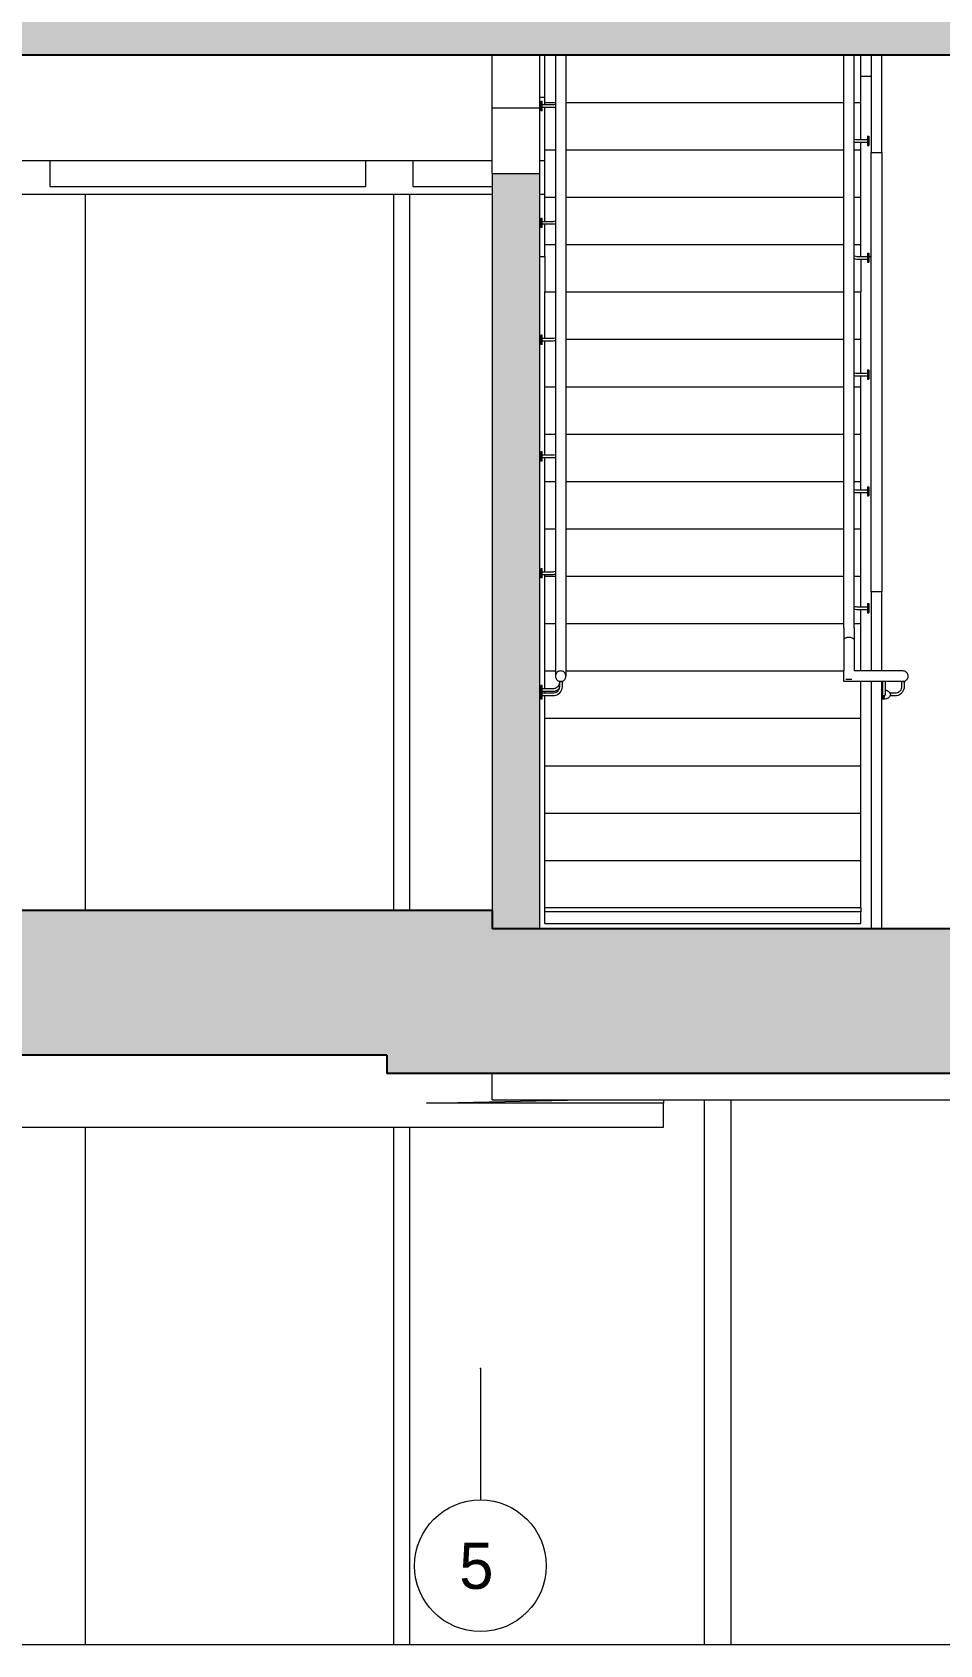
# Model space of a CAD drawing. Header units: metres. Extents: x -35.7 to 3.2, y -7 to 21.5.
# Drawn here: x -10.7 to -7.25, y -6.55 to -0.42 of the extents above; entities that cross this region are included whole.
import ezdxf

# ---------------------------------------------------------------- set-up
doc = ezdxf.new("R2010")
doc.units = ezdxf.units.M
doc.header["$MEASUREMENT"] = 0
doc.linetypes.add('Raster', pattern=[0.004, 0.002, -0.001, 0, -0.001])
for name, color, linetype in [('F_Schnitt F RB_1_000 Achsraster', 7, 'Continuous'), ('F_Schnitt F RB_1_110 Wand Aussen', 7, 'Continuous'), ('F_Schnitt F RB_1_111 Wand Aussen - Bohrpfahlwand 80', 7, 'Continuous'), ('F_Schnitt F RB_1_120 Wand Innen tragend', 7, 'Continuous'), ('F_Schnitt F RB_1_210 Decke', 7, 'Continuous'), ('F_Schnitt F RB_1_250 Träger Unterzug', 7, 'Continuous'), ('F_Schnitt F RB_1_260 Fundament', 7, 'Continuous'), ('F_Schnitt F RB_1_270 Deckendurchbruchsymbol', 7, 'Continuous'), ('F_Schnitt F RB_1_410 Treppe', 7, 'Continuous'), ('F_Schnitt F RB_1_450 Absturzsicherung', 7, 'Continuous')]:
    doc.layers.add(name, color=color, linetype=linetype)
doc.styles.add('ERSTELLTER_STIL_1', font='')
doc.styles.get('ERSTELLTER_STIL_1').set_extended_font_data('Eurostile')

msp = doc.modelspace()

# ---------------------------------------------------------------- hatches: boundary and pattern name
at = {"layer": 'F_Schnitt F RB_1_120 Wand Innen tragend', "linetype": 'Continuous', "lineweight": 0, "true_color": 0x000000}
msp.add_hatch(color=18, dxfattribs=at).paths.add_polyline_path([(-8.955, -3.83), (-8.775, -3.83), (-8.775, -0.96), (-8.955, -0.96)])
at = {"layer": 'F_Schnitt F RB_1_210 Decke', "linetype": 'Continuous', "lineweight": 0, "true_color": 0x000000}
msp.add_hatch(color=18, dxfattribs=at).paths.add_polyline_path([(-14.47, -0.51), (-6.225, -0.51), (-6.225, -0.31), (-14.47, -0.31)])
at = {"layer": 'F_Schnitt F RB_1_260 Fundament', "linetype": 'Continuous', "lineweight": 0, "true_color": 0x000000}
for points in [[(-8.955, -3.7598), (-14.05, -3.7598), (-14.05, -4.3099), (-9.355, -4.3099), (-9.355, -3.83), (-8.955, -3.83)], [(-9.355, -4.38), (-0.6, -4.38), (-0.6, -3.83), (-9.355, -3.83)]]:
    msp.add_hatch(color=18, dxfattribs=at).paths.add_polyline_path(points)

# ---------------------------------------------------------------- linework, layer by layer
at = {"layer": 'F_Schnitt F RB_1_000 Achsraster', "color": 5, "linetype": 'Raster', "lineweight": 0, "ltscale": 1000}
msp.add_line((-9, -5.5), (-9, -6), dxfattribs=at)
at = {"layer": 'F_Schnitt F RB_1_000 Achsraster', "color": 5, "linetype": 'Continuous', "lineweight": 0, "ltscale": 1000}
msp.add_circle((-9, -6.25), 0.25, dxfattribs=at)
at = {"layer": 'F_Schnitt F RB_1_000 Achsraster', "color": 5, "linetype": 'Raster', "lineweight": 0, "ltscale": 1000}
msp.add_point((-9, -5.5), dxfattribs=at)
msp.add_point((-9, -5.5), dxfattribs=at)
at = {"layer": 'F_Schnitt F RB_1_110 Wand Aussen', "color": 7, "linetype": 'Continuous', "lineweight": 18, "ltscale": 1000}
for p, q in [((-8.955, -1.04), (-12.655, -1.04)), ((-8.755, -1.04), (-8.775, -1.04))]:
    msp.add_line(p, q, dxfattribs=at)
at = {"layer": 'F_Schnitt F RB_1_111 Wand Aussen - Bohrpfahlwand 80', "color": 7, "linetype": 'Continuous', "lineweight": 18, "ltscale": 1000}
for p, q in [((-10.5001, -3.7598), (-10.5001, -1.04)), ((-9.3295, -3.7598), (-9.3295, -1.04)), ((-9.268, -3.7598), (-9.268, -1.04)), ((-8.1499, -4.48), (-8.1499, -6.55)), ((-8.0489, -4.48), (-8.0489, -6.55)), ((-10.5001, -6.55), (-10.5001, -4.5836)), ((-9.3295, -6.55), (-9.3295, -4.5837)), ((-9.268, -6.55), (-9.268, -4.5837)), ((-10.5001, -6.55), (-11.6401, -6.55)), ((-9.3295, -6.55), (-10.5001, -6.55)), ((-9.3001, -6.55), (-9.3295, -6.55)), ((-9.268, -6.55), (-9.3001, -6.55)), ((-8.1499, -6.55), (-9.268, -6.55)), ((-8.1452, -6.55), (-8.1499, -6.55)), ((-8.1001, -6.55), (-8.1452, -6.55)), ((-8.0549, -6.55), (-8.1001, -6.55)), ((-8.0489, -6.55), (-8.0549, -6.55)), ((-6.9036, -6.55), (-8.0489, -6.55))]:
    msp.add_line(p, q, dxfattribs=at)
at = {"layer": 'F_Schnitt F RB_1_120 Wand Innen tragend', "color": 16, "linetype": 'Continuous', "lineweight": 13, "ltscale": 1000, "true_color": 0x7e0000}
for p, q in [((-8.955, -0.71), (-8.955, -0.51)), ((-8.775, -0.51), (-8.775, -0.71)), ((-8.955, -0.71), (-8.775, -0.71)), ((-8.955, -0.96), (-8.955, -0.71)), ((-8.775, -0.71), (-8.775, -0.96))]:
    msp.add_line(p, q, dxfattribs=at)
at = {"layer": 'F_Schnitt F RB_1_120 Wand Innen tragend', "color": 7, "linetype": 'Continuous', "lineweight": 18, "ltscale": 1000}
for p, q in [((-7.555, -0.5898), (-7.515, -0.5898)), ((-8.955, -0.96), (-8.955, -3.7598)), ((-8.955, -0.96), (-8.775, -0.96)), ((-8.775, -0.96), (-8.775, -3.83)), ((-8.775, -1.275), (-8.755, -1.275)), ((-8.755, -1.275), (-8.755, -1.41)), ((-7.555, -1.285), (-7.555, -1.41)), ((-7.525, -1.275), (-7.515, -1.275))]:
    msp.add_line(p, q, dxfattribs=at)
at = {"layer": 'F_Schnitt F RB_1_210 Decke', "color": 7, "linetype": 'Continuous', "lineweight": 25, "ltscale": 1000}
msp.add_line((-6.225, -0.51), (-14.47, -0.51), dxfattribs=at)
at = {"layer": 'F_Schnitt F RB_1_250 Träger Unterzug', "color": 7, "linetype": 'Continuous', "lineweight": 13, "ltscale": 1000}
for p, q in [((-14.47, -0.91), (-8.955, -0.91)), ((-8.775, -0.91), (-8.755, -0.91))]:
    msp.add_line(p, q, dxfattribs=at)
at = {"layer": 'F_Schnitt F RB_1_260 Fundament', "color": 7, "linetype": 'Continuous', "lineweight": 25, "ltscale": 1000}
for p, q in [((-8.955, -3.7598), (-14.05, -3.7598)), ((-8.955, -3.7598), (-8.955, -3.83)), ((-8.775, -3.83), (-8.955, -3.83)), ((-6.225, -3.83), (-8.775, -3.83)), ((-9.355, -4.3099), (-14.05, -4.3099)), ((-9.355, -4.3099), (-9.355, -4.38)), ((-0.6, -4.38), (-9.355, -4.38))]:
    msp.add_line(p, q, dxfattribs=at)
at = {"layer": 'F_Schnitt F RB_1_260 Fundament', "color": 7, "linetype": 'Continuous', "lineweight": 13, "ltscale": 1000}
for q in [(-8.955, -4.38), (-6.225, -4.48)]:
    msp.add_line((-8.955, -4.48), q, dxfattribs=at)
at = {"layer": 'F_Schnitt F RB_1_260 Fundament', "color": 7, "linetype": 'Continuous', "lineweight": 18, "ltscale": 1000}
for p, q in [((-9.205, -4.4919), (-8.61, -4.48)), ((-8.305, -4.4919), (-9.205, -4.4919)), ((-8.305, -4.48), (-8.305, -4.4919)), ((-8.305, -4.5838), (-8.305, -4.4919)), ((-11.6401, -4.5835), (-9.3295, -4.5837)), ((-9.3295, -4.5837), (-9.268, -4.5837)), ((-9.268, -4.5837), (-8.305, -4.5838))]:
    msp.add_line(p, q, dxfattribs=at)
at = {"layer": 'F_Schnitt F RB_1_270 Deckendurchbruchsymbol', "color": 7, "linetype": 'Continuous', "lineweight": 13, "ltscale": 1000}
for p, q in [((-8.775, -0.51), (-7.515, -0.51)), ((-8.775, -0.67), (-8.755, -0.67)), ((-10.635, -1.01), (-10.635, -0.91)), ((-9.435, -1.01), (-9.435, -0.91)), ((-9.255, -1.01), (-9.255, -0.91)), ((-10.635, -1.01), (-9.435, -1.01)), ((-9.255, -1.01), (-8.955, -1.01))]:
    msp.add_line(p, q, dxfattribs=at)
at = {"layer": 'F_Schnitt F RB_1_410 Treppe', "color": 7, "linetype": 'Continuous', "lineweight": 18, "ltscale": 1000}
for p, q in [((-8.755, -0.52), (-8.755, -0.51)), ((-8.755, -0.69), (-8.755, -0.52)), ((-7.555, -0.52), (-7.555, -0.51)), ((-7.555, -0.69), (-7.555, -0.52)), ((-8.755, -0.69), (-8.715, -0.69)), ((-8.755, -0.6993), (-8.755, -0.69)), ((-8.755, -0.87), (-8.755, -0.7093)), ((-8.675, -0.69), (-7.62, -0.69)), ((-7.58, -0.69), (-7.555, -0.69)), ((-7.555, -0.7), (-7.555, -0.69)), ((-7.555, -0.8312), (-7.555, -0.7)), ((-7.555, -0.87), (-7.555, -0.8412)), ((-8.755, -0.87), (-8.715, -0.87)), ((-8.755, -0.88), (-8.755, -0.87)), ((-8.755, -1.05), (-8.755, -0.88)), ((-8.675, -0.87), (-7.62, -0.87)), ((-7.58, -0.87), (-7.555, -0.87)), ((-7.555, -0.88), (-7.555, -0.87)), ((-7.555, -1.05), (-7.555, -0.88)), ((-8.755, -1.05), (-8.715, -1.05)), ((-8.755, -1.06), (-8.755, -1.05)), ((-8.755, -1.1431), (-8.755, -1.06)), ((-8.675, -1.05), (-7.62, -1.05)), ((-7.58, -1.05), (-7.555, -1.05)), ((-7.555, -1.06), (-7.555, -1.05)), ((-7.555, -1.23), (-7.555, -1.06)), ((-8.755, -1.23), (-8.755, -1.1531)), ((-8.755, -1.23), (-8.715, -1.23)), ((-8.755, -1.24), (-8.755, -1.23)), ((-8.755, -1.275), (-8.755, -1.24)), ((-8.675, -1.23), (-7.62, -1.23)), ((-7.58, -1.23), (-7.555, -1.23)), ((-7.555, -1.24), (-7.555, -1.23)), ((-7.555, -1.275), (-7.555, -1.24)), ((-8.755, -1.41), (-8.715, -1.41)), ((-8.755, -1.42), (-8.755, -1.41)), ((-8.755, -1.5868), (-8.755, -1.42)), ((-8.675, -1.41), (-7.62, -1.41)), ((-7.58, -1.41), (-7.555, -1.41)), ((-7.555, -1.42), (-7.555, -1.41)), ((-7.555, -1.59), (-7.555, -1.42)), ((-8.675, -1.59), (-7.62, -1.59)), ((-7.58, -1.59), (-7.555, -1.59)), ((-7.555, -1.6), (-7.555, -1.59)), ((-8.755, -1.6), (-8.755, -1.5968)), ((-8.755, -1.77), (-8.755, -1.6)), ((-7.555, -1.7187), (-7.555, -1.6)), ((-8.755, -1.77), (-8.715, -1.77)), ((-8.755, -1.78), (-8.755, -1.77)), ((-8.675, -1.77), (-7.62, -1.77)), ((-7.58, -1.77), (-7.555, -1.77)), ((-7.555, -1.77), (-7.555, -1.7287)), ((-7.555, -1.78), (-7.555, -1.77)), ((-8.755, -1.95), (-8.755, -1.78)), ((-7.555, -1.95), (-7.555, -1.78)), ((-8.755, -1.95), (-8.715, -1.95)), ((-8.755, -1.96), (-8.755, -1.95)), ((-8.755, -2.0306), (-8.755, -1.96)), ((-8.675, -1.95), (-7.62, -1.95)), ((-7.58, -1.95), (-7.555, -1.95)), ((-7.555, -1.96), (-7.555, -1.95)), ((-7.555, -2.13), (-7.555, -1.96)), ((-8.755, -2.13), (-8.755, -2.0406)), ((-8.755, -2.13), (-8.715, -2.13)), ((-8.755, -2.14), (-8.755, -2.13)), ((-8.755, -2.31), (-8.755, -2.14)), ((-8.675, -2.13), (-7.62, -2.13)), ((-7.58, -2.13), (-7.555, -2.13)), ((-7.555, -2.14), (-7.555, -2.13)), ((-7.555, -2.1625), (-7.555, -2.14)), ((-7.555, -2.31), (-7.555, -2.1725)), ((-8.755, -2.31), (-8.715, -2.31)), ((-8.755, -2.32), (-8.755, -2.31)), ((-8.755, -2.4744), (-8.755, -2.32)), ((-8.675, -2.31), (-7.62, -2.31)), ((-7.58, -2.31), (-7.555, -2.31)), ((-7.555, -2.32), (-7.555, -2.31)), ((-7.555, -2.49), (-7.555, -2.32)), ((-8.755, -2.49), (-8.755, -2.4844)), ((-8.755, -2.49), (-8.715, -2.49)), ((-8.755, -2.5), (-8.755, -2.49)), ((-8.755, -2.67), (-8.755, -2.5)), ((-8.675, -2.49), (-7.62, -2.49)), ((-7.58, -2.49), (-7.555, -2.49)), ((-7.555, -2.5), (-7.555, -2.49)), ((-7.555, -2.6062), (-7.555, -2.5)), ((-7.555, -2.67), (-7.555, -2.6162)), ((-8.755, -2.67), (-8.715, -2.67)), ((-8.755, -2.68), (-8.755, -2.67)), ((-8.755, -2.85), (-8.755, -2.68)), ((-8.675, -2.67), (-7.62, -2.67)), ((-7.58, -2.67), (-7.555, -2.67)), ((-7.555, -2.68), (-7.555, -2.67)), ((-7.555, -2.85), (-7.555, -2.68)), ((-8.755, -2.85), (-8.715, -2.85)), ((-8.755, -2.86), (-8.755, -2.85)), ((-8.755, -2.9181), (-8.755, -2.86)), ((-8.675, -2.85), (-7.62, -2.85)), ((-8.755, -2.935), (-8.755, -2.9281)), ((-7.555, -3.03), (-7.555, -2.89)), ((-8.755, -3.03), (-8.755, -2.945)), ((-8.755, -3.03), (-7.555, -3.03)), ((-8.755, -3.04), (-8.755, -3.03)), ((-8.755, -3.21), (-8.755, -3.04)), ((-7.555, -3.04), (-7.555, -3.03)), ((-7.555, -3.21), (-7.555, -3.04)), ((-8.755, -3.21), (-7.555, -3.21)), ((-8.755, -3.22), (-8.755, -3.21)), ((-8.755, -3.39), (-8.755, -3.22)), ((-7.555, -3.22), (-7.555, -3.21)), ((-7.555, -3.39), (-7.555, -3.22)), ((-8.755, -3.39), (-7.555, -3.39)), ((-8.755, -3.4), (-8.755, -3.39)), ((-8.755, -3.57), (-8.755, -3.4)), ((-7.555, -3.4), (-7.555, -3.39)), ((-7.555, -3.57), (-7.555, -3.4)), ((-8.755, -3.57), (-7.555, -3.57)), ((-8.755, -3.58), (-8.755, -3.57)), ((-8.755, -3.75), (-8.755, -3.58)), ((-7.555, -3.58), (-7.555, -3.57)), ((-7.555, -3.75), (-7.555, -3.58)), ((-7.555, -3.75), (-8.755, -3.75)), ((-8.755, -3.765), (-8.755, -3.75)), ((-7.555, -3.765), (-8.755, -3.765)), ((-8.755, -3.81), (-8.755, -3.765)), ((-7.555, -3.75), (-7.555, -3.765)), ((-7.555, -3.81), (-7.555, -3.765)), ((-8.755, -3.81), (-7.555, -3.81))]:
    msp.add_line(p, q, dxfattribs=at)
at = {"layer": 'F_Schnitt F RB_1_410 Treppe', "color": 7, "linetype": 'Continuous', "lineweight": 13, "ltscale": 1000}
for p, q in [((-8.715, -0.51), (-8.715, -2.87)), ((-8.675, -0.51), (-8.675, -2.87)), ((-7.62, -2.6866), (-7.62, -0.51)), ((-7.58, -2.6866), (-7.58, -0.51)), ((-8.77, -0.6871), (-8.77, -0.6868)), ((-8.765, -0.6868), (-8.77, -0.6868)), ((-8.77, -0.6879), (-8.77, -0.6871)), ((-8.77, -0.6892), (-8.77, -0.6879)), ((-8.77, -0.6909), (-8.77, -0.6892)), ((-8.77, -0.6931), (-8.77, -0.6909)), ((-8.77, -0.6956), (-8.77, -0.6931)), ((-8.77, -0.6983), (-8.77, -0.6956)), ((-8.77, -0.7013), (-8.77, -0.6983)), ((-8.77, -0.7043), (-8.77, -0.7013)), ((-8.77, -0.7074), (-8.77, -0.7043)), ((-8.77, -0.7103), (-8.77, -0.7074)), ((-8.77, -0.7131), (-8.77, -0.7103)), ((-8.77, -0.7156), (-8.77, -0.7131)), ((-8.77, -0.7177), (-8.77, -0.7156)), ((-8.77, -0.7195), (-8.77, -0.7177)), ((-8.77, -0.7208), (-8.77, -0.7195)), ((-8.77, -0.7215), (-8.77, -0.7208)), ((-8.77, -0.7218), (-8.77, -0.7215)), ((-8.765, -0.7218), (-8.77, -0.7218)), ((-8.765, -0.6871), (-8.765, -0.6868)), ((-8.765, -0.6879), (-8.765, -0.6871)), ((-8.765, -0.6892), (-8.765, -0.6879)), ((-8.765, -0.6909), (-8.765, -0.6892)), ((-8.765, -0.6931), (-8.765, -0.6909)), ((-8.765, -0.6956), (-8.765, -0.6931)), ((-8.765, -0.6983), (-8.765, -0.6956)), ((-8.765, -0.7013), (-8.765, -0.6983)), ((-8.7252, -0.6993), (-8.765, -0.6993)), ((-8.765, -0.7043), (-8.765, -0.7013)), ((-8.765, -0.7074), (-8.765, -0.7043)), ((-8.765, -0.7103), (-8.765, -0.7074)), ((-8.7248, -0.7093), (-8.765, -0.7093)), ((-8.765, -0.7131), (-8.765, -0.7103)), ((-8.765, -0.7156), (-8.765, -0.7131)), ((-8.765, -0.7177), (-8.765, -0.7156)), ((-8.765, -0.7195), (-8.765, -0.7177)), ((-8.765, -0.7208), (-8.765, -0.7195)), ((-8.765, -0.7215), (-8.765, -0.7208)), ((-8.765, -0.7218), (-8.765, -0.7215)), ((-8.7207, -0.6989), (-8.7252, -0.6993)), ((-8.7189, -0.7088), (-8.7248, -0.7093)), ((-8.7165, -0.6978), (-8.7207, -0.6989)), ((-8.715, -0.7078), (-8.7189, -0.7088)), ((-8.715, -0.6971), (-8.7165, -0.6978)), ((-7.58, -0.829), (-7.5785, -0.8297)), ((-7.58, -0.8396), (-7.5761, -0.8407)), ((-7.5785, -0.8297), (-7.5743, -0.8308)), ((-7.5761, -0.8407), (-7.5702, -0.8412)), ((-7.5743, -0.8308), (-7.5698, -0.8312)), ((-7.5702, -0.8412), (-7.53, -0.8412)), ((-7.5698, -0.8312), (-7.53, -0.8312)), ((-7.53, -0.8187), (-7.53, -0.819)), ((-7.53, -0.8187), (-7.525, -0.8187)), ((-7.53, -0.819), (-7.53, -0.8197)), ((-7.53, -0.8197), (-7.53, -0.821)), ((-7.53, -0.821), (-7.53, -0.8228)), ((-7.53, -0.8228), (-7.53, -0.8249)), ((-7.53, -0.8249), (-7.53, -0.8274)), ((-7.53, -0.8274), (-7.53, -0.8302)), ((-7.53, -0.8302), (-7.53, -0.8332)), ((-7.53, -0.8332), (-7.53, -0.8362)), ((-7.53, -0.8362), (-7.53, -0.8392)), ((-7.53, -0.8392), (-7.53, -0.8422)), ((-7.53, -0.8422), (-7.53, -0.8449)), ((-7.53, -0.8449), (-7.53, -0.8474)), ((-7.53, -0.8474), (-7.53, -0.8496)), ((-7.53, -0.8496), (-7.53, -0.8513)), ((-7.53, -0.8513), (-7.53, -0.8526)), ((-7.53, -0.8526), (-7.53, -0.8534)), ((-7.53, -0.8534), (-7.53, -0.8537)), ((-7.53, -0.8537), (-7.525, -0.8537)), ((-7.525, -0.8187), (-7.525, -0.819)), ((-7.525, -0.819), (-7.525, -0.8197)), ((-7.525, -0.8197), (-7.525, -0.821)), ((-7.525, -0.821), (-7.525, -0.8228)), ((-7.525, -0.8228), (-7.525, -0.8249)), ((-7.525, -0.8249), (-7.525, -0.8274)), ((-7.525, -0.8274), (-7.525, -0.8302)), ((-7.525, -0.8302), (-7.525, -0.8332)), ((-7.525, -0.8332), (-7.525, -0.8362)), ((-7.525, -0.8362), (-7.525, -0.8392)), ((-7.525, -0.8392), (-7.525, -0.8422)), ((-7.525, -0.8422), (-7.525, -0.8449)), ((-7.525, -0.8449), (-7.525, -0.8474)), ((-7.525, -0.8474), (-7.525, -0.8496)), ((-7.525, -0.8496), (-7.525, -0.8513)), ((-7.525, -0.8513), (-7.525, -0.8526)), ((-7.525, -0.8526), (-7.525, -0.8534)), ((-7.525, -0.8534), (-7.525, -0.8537)), ((-8.77, -1.1308), (-8.77, -1.1306)), ((-8.765, -1.1306), (-8.77, -1.1306)), ((-8.77, -1.1316), (-8.77, -1.1308)), ((-8.77, -1.1329), (-8.77, -1.1316)), ((-8.77, -1.1347), (-8.77, -1.1329)), ((-8.77, -1.1368), (-8.77, -1.1347)), ((-8.77, -1.1393), (-8.77, -1.1368)), ((-8.77, -1.1421), (-8.77, -1.1393)), ((-8.77, -1.145), (-8.77, -1.1421)), ((-8.77, -1.1481), (-8.77, -1.145)), ((-8.77, -1.1511), (-8.77, -1.1481)), ((-8.77, -1.1541), (-8.77, -1.1511)), ((-8.77, -1.1568), (-8.77, -1.1541)), ((-8.77, -1.1593), (-8.77, -1.1568)), ((-8.77, -1.1615), (-8.77, -1.1593)), ((-8.77, -1.1632), (-8.77, -1.1615)), ((-8.77, -1.1645), (-8.77, -1.1632)), ((-8.765, -1.1308), (-8.765, -1.1306)), ((-8.765, -1.1316), (-8.765, -1.1308)), ((-8.765, -1.1329), (-8.765, -1.1316)), ((-8.765, -1.1347), (-8.765, -1.1329)), ((-8.765, -1.1368), (-8.765, -1.1347)), ((-8.765, -1.1393), (-8.765, -1.1368)), ((-8.765, -1.1421), (-8.765, -1.1393)), ((-8.765, -1.145), (-8.765, -1.1421)), ((-8.7252, -1.1431), (-8.765, -1.1431)), ((-8.765, -1.1481), (-8.765, -1.145)), ((-8.765, -1.1511), (-8.765, -1.1481)), ((-8.765, -1.1541), (-8.765, -1.1511)), ((-8.7248, -1.1531), (-8.765, -1.1531)), ((-8.765, -1.1568), (-8.765, -1.1541)), ((-8.765, -1.1593), (-8.765, -1.1568)), ((-8.765, -1.1615), (-8.765, -1.1593)), ((-8.765, -1.1632), (-8.765, -1.1615)), ((-8.765, -1.1645), (-8.765, -1.1632)), ((-8.7207, -1.1427), (-8.7252, -1.1431)), ((-8.7189, -1.1526), (-8.7248, -1.1531)), ((-8.7165, -1.1415), (-8.7207, -1.1427)), ((-8.715, -1.1515), (-8.7189, -1.1526)), ((-8.715, -1.1409), (-8.7165, -1.1415)), ((-8.77, -1.1653), (-8.77, -1.1645)), ((-8.77, -1.1656), (-8.77, -1.1653)), ((-8.765, -1.1656), (-8.77, -1.1656)), ((-8.765, -1.1653), (-8.765, -1.1645)), ((-8.765, -1.1656), (-8.765, -1.1653)), ((-7.58, -1.2727), (-7.5785, -1.2734)), ((-7.58, -1.2834), (-7.5761, -1.2844)), ((-7.5785, -1.2734), (-7.5743, -1.2746)), ((-7.5761, -1.2844), (-7.5702, -1.285)), ((-7.5743, -1.2746), (-7.5698, -1.275)), ((-7.5702, -1.285), (-7.53, -1.285)), ((-7.5698, -1.275), (-7.53, -1.275)), ((-7.53, -1.2625), (-7.53, -1.2627)), ((-7.53, -1.2625), (-7.525, -1.2625)), ((-7.53, -1.2627), (-7.53, -1.2635)), ((-7.53, -1.2635), (-7.53, -1.2648)), ((-7.53, -1.2648), (-7.53, -1.2665)), ((-7.53, -1.2665), (-7.53, -1.2687)), ((-7.53, -1.2687), (-7.53, -1.2712)), ((-7.53, -1.2712), (-7.53, -1.274)), ((-7.53, -1.274), (-7.53, -1.2769)), ((-7.53, -1.2769), (-7.53, -1.28)), ((-7.53, -1.28), (-7.53, -1.283)), ((-7.53, -1.283), (-7.53, -1.2859)), ((-7.53, -1.2859), (-7.53, -1.2887)), ((-7.525, -1.2625), (-7.525, -1.2627)), ((-7.525, -1.2627), (-7.525, -1.2635)), ((-7.525, -1.2635), (-7.525, -1.2648)), ((-7.525, -1.2648), (-7.525, -1.2665)), ((-7.525, -1.2665), (-7.525, -1.2687)), ((-7.525, -1.2687), (-7.525, -1.2712)), ((-7.525, -1.2712), (-7.525, -1.274)), ((-7.525, -1.274), (-7.525, -1.2769)), ((-7.525, -1.2769), (-7.525, -1.28)), ((-7.525, -1.28), (-7.525, -1.283)), ((-7.525, -1.283), (-7.525, -1.2859)), ((-7.525, -1.2859), (-7.525, -1.2887)), ((-7.53, -1.2887), (-7.53, -1.2912)), ((-7.53, -1.2912), (-7.53, -1.2934)), ((-7.53, -1.2934), (-7.53, -1.2951)), ((-7.53, -1.2951), (-7.53, -1.2964)), ((-7.53, -1.2964), (-7.53, -1.2972)), ((-7.53, -1.2972), (-7.53, -1.2975)), ((-7.53, -1.2975), (-7.525, -1.2975)), ((-7.525, -1.2887), (-7.525, -1.2912)), ((-7.525, -1.2912), (-7.525, -1.2934)), ((-7.525, -1.2934), (-7.525, -1.2951)), ((-7.525, -1.2951), (-7.525, -1.2964)), ((-7.525, -1.2964), (-7.525, -1.2972)), ((-7.525, -1.2972), (-7.525, -1.2975)), ((-8.77, -1.5746), (-8.77, -1.5743)), ((-8.765, -1.5743), (-8.77, -1.5743)), ((-8.77, -1.5754), (-8.77, -1.5746)), ((-8.77, -1.5767), (-8.77, -1.5754)), ((-8.77, -1.5784), (-8.77, -1.5767)), ((-8.77, -1.5806), (-8.77, -1.5784)), ((-8.77, -1.5831), (-8.77, -1.5806)), ((-8.77, -1.5858), (-8.77, -1.5831)), ((-8.77, -1.5888), (-8.77, -1.5858)), ((-8.77, -1.5918), (-8.77, -1.5888)), ((-8.77, -1.5949), (-8.77, -1.5918)), ((-8.765, -1.5746), (-8.765, -1.5743)), ((-8.765, -1.5754), (-8.765, -1.5746)), ((-8.765, -1.5767), (-8.765, -1.5754)), ((-8.765, -1.5784), (-8.765, -1.5767)), ((-8.765, -1.5806), (-8.765, -1.5784)), ((-8.765, -1.5831), (-8.765, -1.5806)), ((-8.765, -1.5858), (-8.765, -1.5831)), ((-8.765, -1.5888), (-8.765, -1.5858)), ((-8.7252, -1.5868), (-8.765, -1.5868)), ((-8.765, -1.5918), (-8.765, -1.5888)), ((-8.765, -1.5949), (-8.765, -1.5918)), ((-8.7207, -1.5864), (-8.7252, -1.5868)), ((-8.7165, -1.5853), (-8.7207, -1.5864)), ((-8.715, -1.5846), (-8.7165, -1.5853)), ((-8.77, -1.5978), (-8.77, -1.5949)), ((-8.77, -1.6006), (-8.77, -1.5978)), ((-8.77, -1.6031), (-8.77, -1.6006)), ((-8.77, -1.6052), (-8.77, -1.6031)), ((-8.77, -1.607), (-8.77, -1.6052)), ((-8.77, -1.6083), (-8.77, -1.607)), ((-8.77, -1.6091), (-8.77, -1.6083)), ((-8.77, -1.6093), (-8.77, -1.6091)), ((-8.765, -1.6093), (-8.77, -1.6093)), ((-8.765, -1.5978), (-8.765, -1.5949)), ((-8.7248, -1.5968), (-8.765, -1.5968)), ((-8.765, -1.6006), (-8.765, -1.5978)), ((-8.765, -1.6031), (-8.765, -1.6006)), ((-8.765, -1.6052), (-8.765, -1.6031)), ((-8.765, -1.607), (-8.765, -1.6052)), ((-8.765, -1.6083), (-8.765, -1.607)), ((-8.765, -1.6091), (-8.765, -1.6083)), ((-8.765, -1.6093), (-8.765, -1.6091)), ((-8.7189, -1.5963), (-8.7248, -1.5968)), ((-8.715, -1.5953), (-8.7189, -1.5963)), ((-7.53, -1.7062), (-7.53, -1.7065)), ((-7.53, -1.7062), (-7.525, -1.7062)), ((-7.53, -1.7065), (-7.53, -1.7073)), ((-7.53, -1.7073), (-7.53, -1.7086)), ((-7.53, -1.7086), (-7.53, -1.7103)), ((-7.53, -1.7103), (-7.53, -1.7125)), ((-7.53, -1.7125), (-7.53, -1.715)), ((-7.53, -1.715), (-7.53, -1.7177)), ((-7.525, -1.7062), (-7.525, -1.7065)), ((-7.525, -1.7065), (-7.525, -1.7073)), ((-7.525, -1.7073), (-7.525, -1.7086)), ((-7.525, -1.7086), (-7.525, -1.7103)), ((-7.525, -1.7103), (-7.525, -1.7125)), ((-7.525, -1.7125), (-7.525, -1.715)), ((-7.525, -1.715), (-7.525, -1.7177)), ((-7.58, -1.7165), (-7.5785, -1.7172)), ((-7.58, -1.7272), (-7.5761, -1.7282)), ((-7.5785, -1.7172), (-7.5743, -1.7183)), ((-7.5761, -1.7282), (-7.5702, -1.7287)), ((-7.5743, -1.7183), (-7.5698, -1.7187)), ((-7.5702, -1.7287), (-7.53, -1.7287)), ((-7.5698, -1.7187), (-7.53, -1.7187)), ((-7.53, -1.7177), (-7.53, -1.7207)), ((-7.53, -1.7207), (-7.53, -1.7237)), ((-7.53, -1.7237), (-7.53, -1.7268)), ((-7.53, -1.7268), (-7.53, -1.7297)), ((-7.53, -1.7297), (-7.53, -1.7325)), ((-7.53, -1.7325), (-7.53, -1.735)), ((-7.53, -1.735), (-7.53, -1.7371)), ((-7.53, -1.7371), (-7.53, -1.7389)), ((-7.53, -1.7389), (-7.53, -1.7402)), ((-7.53, -1.7402), (-7.53, -1.7409)), ((-7.53, -1.7409), (-7.53, -1.7412)), ((-7.53, -1.7412), (-7.525, -1.7412)), ((-7.525, -1.7177), (-7.525, -1.7207)), ((-7.525, -1.7207), (-7.525, -1.7237)), ((-7.525, -1.7237), (-7.525, -1.7268)), ((-7.525, -1.7268), (-7.525, -1.7297)), ((-7.525, -1.7297), (-7.525, -1.7325)), ((-7.525, -1.7325), (-7.525, -1.735)), ((-7.525, -1.735), (-7.525, -1.7371)), ((-7.525, -1.7371), (-7.525, -1.7389)), ((-7.525, -1.7389), (-7.525, -1.7402)), ((-7.525, -1.7402), (-7.525, -1.7409)), ((-7.525, -1.7409), (-7.525, -1.7412)), ((-8.77, -2.0184), (-8.77, -2.0181)), ((-8.765, -2.0181), (-8.77, -2.0181)), ((-8.77, -2.0191), (-8.77, -2.0184)), ((-8.77, -2.0204), (-8.77, -2.0191)), ((-8.77, -2.0222), (-8.77, -2.0204)), ((-8.765, -2.0184), (-8.765, -2.0181)), ((-8.765, -2.0191), (-8.765, -2.0184)), ((-8.765, -2.0204), (-8.765, -2.0191)), ((-8.765, -2.0222), (-8.765, -2.0204)), ((-8.77, -2.0243), (-8.77, -2.0222)), ((-8.77, -2.0268), (-8.77, -2.0243)), ((-8.77, -2.0296), (-8.77, -2.0268)), ((-8.77, -2.0326), (-8.77, -2.0296)), ((-8.77, -2.0356), (-8.77, -2.0326)), ((-8.77, -2.0386), (-8.77, -2.0356)), ((-8.77, -2.0416), (-8.77, -2.0386)), ((-8.77, -2.0443), (-8.77, -2.0416)), ((-8.77, -2.0468), (-8.77, -2.0443)), ((-8.77, -2.049), (-8.77, -2.0468)), ((-8.77, -2.0507), (-8.77, -2.049)), ((-8.77, -2.052), (-8.77, -2.0507)), ((-8.77, -2.0528), (-8.77, -2.052)), ((-8.77, -2.0531), (-8.77, -2.0528)), ((-8.765, -2.0531), (-8.77, -2.0531)), ((-8.765, -2.0243), (-8.765, -2.0222)), ((-8.765, -2.0268), (-8.765, -2.0243)), ((-8.765, -2.0296), (-8.765, -2.0268)), ((-8.765, -2.0326), (-8.765, -2.0296)), ((-8.7252, -2.0306), (-8.765, -2.0306)), ((-8.765, -2.0356), (-8.765, -2.0326)), ((-8.765, -2.0386), (-8.765, -2.0356)), ((-8.765, -2.0416), (-8.765, -2.0386)), ((-8.7248, -2.0406), (-8.765, -2.0406)), ((-8.765, -2.0443), (-8.765, -2.0416)), ((-8.765, -2.0468), (-8.765, -2.0443)), ((-8.765, -2.049), (-8.765, -2.0468)), ((-8.765, -2.0507), (-8.765, -2.049)), ((-8.765, -2.052), (-8.765, -2.0507)), ((-8.765, -2.0528), (-8.765, -2.052)), ((-8.765, -2.0531), (-8.765, -2.0528)), ((-8.7207, -2.0302), (-8.7252, -2.0306)), ((-8.7189, -2.0401), (-8.7248, -2.0406)), ((-8.7165, -2.0291), (-8.7207, -2.0302)), ((-8.715, -2.039), (-8.7189, -2.0401)), ((-8.715, -2.0284), (-8.7165, -2.0291)), ((-7.58, -2.1603), (-7.5785, -2.1609)), ((-7.58, -2.1709), (-7.5761, -2.172)), ((-7.5785, -2.1609), (-7.5743, -2.1621)), ((-7.5761, -2.172), (-7.5702, -2.1725)), ((-7.5743, -2.1621), (-7.5698, -2.1625)), ((-7.5702, -2.1725), (-7.53, -2.1725)), ((-7.5698, -2.1625), (-7.53, -2.1625)), ((-7.53, -2.15), (-7.53, -2.1502)), ((-7.53, -2.15), (-7.525, -2.15)), ((-7.53, -2.1502), (-7.53, -2.151)), ((-7.53, -2.151), (-7.53, -2.1523)), ((-7.53, -2.1523), (-7.53, -2.1541)), ((-7.53, -2.1541), (-7.53, -2.1562)), ((-7.53, -2.1562), (-7.53, -2.1587)), ((-7.53, -2.1587), (-7.53, -2.1615)), ((-7.53, -2.1615), (-7.53, -2.1644)), ((-7.53, -2.1644), (-7.53, -2.1675)), ((-7.53, -2.1675), (-7.53, -2.1705)), ((-7.53, -2.1705), (-7.53, -2.1735)), ((-7.53, -2.1735), (-7.53, -2.1762)), ((-7.53, -2.1762), (-7.53, -2.1787)), ((-7.53, -2.1787), (-7.53, -2.1809)), ((-7.53, -2.1809), (-7.53, -2.1826)), ((-7.53, -2.1826), (-7.53, -2.1839)), ((-7.53, -2.1839), (-7.53, -2.1847)), ((-7.53, -2.1847), (-7.53, -2.185)), ((-7.53, -2.185), (-7.525, -2.185)), ((-7.525, -2.15), (-7.525, -2.1502)), ((-7.525, -2.1502), (-7.525, -2.151)), ((-7.525, -2.151), (-7.525, -2.1523)), ((-7.525, -2.1523), (-7.525, -2.1541)), ((-7.525, -2.1541), (-7.525, -2.1562)), ((-7.525, -2.1562), (-7.525, -2.1587)), ((-7.525, -2.1587), (-7.525, -2.1615)), ((-7.525, -2.1615), (-7.525, -2.1644)), ((-7.525, -2.1644), (-7.525, -2.1675)), ((-7.525, -2.1675), (-7.525, -2.1705)), ((-7.525, -2.1705), (-7.525, -2.1735)), ((-7.525, -2.1735), (-7.525, -2.1762)), ((-7.525, -2.1762), (-7.525, -2.1787)), ((-7.525, -2.1787), (-7.525, -2.1809)), ((-7.525, -2.1809), (-7.525, -2.1826)), ((-7.525, -2.1826), (-7.525, -2.1839)), ((-7.525, -2.1839), (-7.525, -2.1847)), ((-7.525, -2.1847), (-7.525, -2.185)), ((-8.77, -2.4621), (-8.77, -2.4619)), ((-8.765, -2.4619), (-8.77, -2.4619)), ((-8.77, -2.4629), (-8.77, -2.4621)), ((-8.77, -2.4642), (-8.77, -2.4629)), ((-8.77, -2.4659), (-8.77, -2.4642)), ((-8.77, -2.4681), (-8.77, -2.4659)), ((-8.77, -2.4706), (-8.77, -2.4681)), ((-8.77, -2.4734), (-8.77, -2.4706)), ((-8.77, -2.4763), (-8.77, -2.4734)), ((-8.77, -2.4794), (-8.77, -2.4763)), ((-8.77, -2.4824), (-8.77, -2.4794)), ((-8.77, -2.4853), (-8.77, -2.4824)), ((-8.77, -2.4881), (-8.77, -2.4853)), ((-8.77, -2.4906), (-8.77, -2.4881)), ((-8.77, -2.4928), (-8.77, -2.4906)), ((-8.77, -2.4945), (-8.77, -2.4928)), ((-8.77, -2.4958), (-8.77, -2.4945)), ((-8.77, -2.4966), (-8.77, -2.4958)), ((-8.77, -2.4969), (-8.77, -2.4966)), ((-8.765, -2.4969), (-8.77, -2.4969)), ((-8.765, -2.4621), (-8.765, -2.4619)), ((-8.765, -2.4629), (-8.765, -2.4621)), ((-8.765, -2.4642), (-8.765, -2.4629)), ((-8.765, -2.4659), (-8.765, -2.4642)), ((-8.765, -2.4681), (-8.765, -2.4659)), ((-8.765, -2.4706), (-8.765, -2.4681)), ((-8.765, -2.4734), (-8.765, -2.4706)), ((-8.765, -2.4763), (-8.765, -2.4734)), ((-8.7252, -2.4744), (-8.765, -2.4744)), ((-8.765, -2.4794), (-8.765, -2.4763)), ((-8.765, -2.4824), (-8.765, -2.4794)), ((-8.765, -2.4853), (-8.765, -2.4824)), ((-8.7248, -2.4844), (-8.765, -2.4844)), ((-8.765, -2.4881), (-8.765, -2.4853)), ((-8.765, -2.4906), (-8.765, -2.4881)), ((-8.765, -2.4928), (-8.765, -2.4906)), ((-8.765, -2.4945), (-8.765, -2.4928)), ((-8.765, -2.4958), (-8.765, -2.4945)), ((-8.765, -2.4966), (-8.765, -2.4958)), ((-8.765, -2.4969), (-8.765, -2.4966)), ((-8.7207, -2.474), (-8.7252, -2.4744)), ((-8.7189, -2.4838), (-8.7248, -2.4844)), ((-8.7165, -2.4728), (-8.7207, -2.474)), ((-8.715, -2.4828), (-8.7189, -2.4838)), ((-8.715, -2.4721), (-8.7165, -2.4728)), ((-7.58, -2.604), (-7.5785, -2.6047)), ((-7.58, -2.6147), (-7.5761, -2.6157)), ((-7.5785, -2.6047), (-7.5743, -2.6058)), ((-7.5761, -2.6157), (-7.5702, -2.6162)), ((-7.5743, -2.6058), (-7.5698, -2.6062)), ((-7.5702, -2.6162), (-7.53, -2.6162)), ((-7.5698, -2.6062), (-7.53, -2.6062)), ((-7.53, -2.5937), (-7.53, -2.594)), ((-7.53, -2.5937), (-7.525, -2.5937)), ((-7.53, -2.594), (-7.53, -2.5948)), ((-7.53, -2.5948), (-7.53, -2.5961)), ((-7.53, -2.5961), (-7.53, -2.5978)), ((-7.53, -2.5978), (-7.53, -2.6)), ((-7.53, -2.6), (-7.53, -2.6025)), ((-7.53, -2.6025), (-7.53, -2.6052)), ((-7.53, -2.6052), (-7.53, -2.6082)), ((-7.53, -2.6082), (-7.53, -2.6112)), ((-7.53, -2.6112), (-7.53, -2.6143)), ((-7.53, -2.6143), (-7.53, -2.6172)), ((-7.53, -2.6172), (-7.53, -2.62)), ((-7.53, -2.62), (-7.53, -2.6225)), ((-7.53, -2.6225), (-7.53, -2.6246)), ((-7.53, -2.6246), (-7.53, -2.6264)), ((-7.53, -2.6264), (-7.53, -2.6277)), ((-7.53, -2.6277), (-7.53, -2.6285)), ((-7.53, -2.6285), (-7.53, -2.6287)), ((-7.53, -2.6287), (-7.525, -2.6287)), ((-7.525, -2.5937), (-7.525, -2.594)), ((-7.525, -2.594), (-7.525, -2.5948)), ((-7.525, -2.5948), (-7.525, -2.5961)), ((-7.525, -2.5961), (-7.525, -2.5978)), ((-7.525, -2.5978), (-7.525, -2.6)), ((-7.525, -2.6), (-7.525, -2.6025)), ((-7.525, -2.6025), (-7.525, -2.6052)), ((-7.525, -2.6052), (-7.525, -2.6082)), ((-7.525, -2.6082), (-7.525, -2.6112)), ((-7.525, -2.6112), (-7.525, -2.6143)), ((-7.525, -2.6143), (-7.525, -2.6172)), ((-7.525, -2.6172), (-7.525, -2.62)), ((-7.525, -2.62), (-7.525, -2.6225)), ((-7.525, -2.6225), (-7.525, -2.6246)), ((-7.525, -2.6246), (-7.525, -2.6264)), ((-7.525, -2.6264), (-7.525, -2.6277)), ((-7.525, -2.6277), (-7.525, -2.6285)), ((-7.525, -2.6285), (-7.525, -2.6287)), ((-7.62, -2.6866), (-7.62, -2.7334)), ((-7.58, -2.6866), (-7.58, -2.7334)), ((-7.62, -2.7334), (-7.62, -2.85)), ((-7.6173, -2.728), (-7.6188, -2.7297)), ((-7.6153, -2.7265), (-7.6173, -2.728)), ((-7.6129, -2.7252), (-7.6153, -2.7265)), ((-7.61, -2.7241), (-7.6129, -2.7252)), ((-7.6068, -2.7233), (-7.61, -2.7241)), ((-7.6035, -2.7229), (-7.6068, -2.7233)), ((-7.6, -2.7227), (-7.6035, -2.7229)), ((-7.5965, -2.7229), (-7.6, -2.7227)), ((-7.5932, -2.7233), (-7.5965, -2.7229)), ((-7.59, -2.7241), (-7.5932, -2.7233)), ((-7.5871, -2.7252), (-7.59, -2.7241)), ((-7.5847, -2.7265), (-7.5871, -2.7252)), ((-7.5827, -2.728), (-7.5847, -2.7265)), ((-7.5812, -2.7297), (-7.5827, -2.728)), ((-7.58, -2.7334), (-7.58, -2.85)), ((-8.7147, -2.8665), (-8.715, -2.87)), ((-8.715, -2.87), (-8.7147, -2.8735)), ((-8.7138, -2.8632), (-8.7147, -2.8665)), ((-8.7147, -2.8735), (-8.7138, -2.8768)), ((-8.7123, -2.86), (-8.7138, -2.8632)), ((-8.7138, -2.8768), (-8.7123, -2.88)), ((-8.7103, -2.8571), (-8.7123, -2.86)), ((-8.7079, -2.8547), (-8.7103, -2.8571)), ((-8.705, -2.8527), (-8.7079, -2.8547)), ((-8.7018, -2.8512), (-8.705, -2.8527)), ((-8.6985, -2.8503), (-8.7018, -2.8512)), ((-8.695, -2.85), (-8.6985, -2.8503)), ((-8.6915, -2.8503), (-8.695, -2.85)), ((-8.6882, -2.8512), (-8.6915, -2.8503)), ((-8.685, -2.8527), (-8.6882, -2.8512)), ((-8.6821, -2.8547), (-8.685, -2.8527)), ((-8.6797, -2.8571), (-8.6821, -2.8547)), ((-8.6777, -2.86), (-8.6797, -2.8571)), ((-8.6762, -2.8632), (-8.6777, -2.86)), ((-8.6777, -2.88), (-8.6762, -2.8768)), ((-8.6753, -2.8665), (-8.6762, -2.8632)), ((-8.6762, -2.8768), (-8.6753, -2.8735)), ((-8.675, -2.87), (-8.6753, -2.8665)), ((-8.6753, -2.8735), (-8.675, -2.87)), ((-7.62, -2.8503), (-7.62, -2.85)), ((-7.62, -2.8512), (-7.62, -2.8503)), ((-7.62, -2.8527), (-7.62, -2.8512)), ((-7.62, -2.8547), (-7.62, -2.8527)), ((-7.62, -2.8571), (-7.62, -2.8547)), ((-7.62, -2.86), (-7.62, -2.8571)), ((-7.62, -2.8632), (-7.62, -2.86)), ((-7.62, -2.8665), (-7.62, -2.8632)), ((-7.62, -2.87), (-7.62, -2.8665)), ((-7.62, -2.8735), (-7.62, -2.87)), ((-7.62, -2.8768), (-7.62, -2.8735)), ((-7.62, -2.88), (-7.62, -2.8768)), ((-7.54, -2.85), (-7.5801, -2.85)), ((-7.395, -2.85), (-7.54, -2.85)), ((-7.3915, -2.8503), (-7.395, -2.85)), ((-7.3882, -2.8512), (-7.3915, -2.8503)), ((-7.385, -2.8527), (-7.3882, -2.8512)), ((-7.3821, -2.8547), (-7.385, -2.8527)), ((-7.3797, -2.8571), (-7.3821, -2.8547)), ((-7.3777, -2.86), (-7.3797, -2.8571)), ((-7.3762, -2.8632), (-7.3777, -2.86)), ((-7.3777, -2.88), (-7.3762, -2.8768)), ((-7.3753, -2.8665), (-7.3762, -2.8632)), ((-7.3762, -2.8768), (-7.3753, -2.8735)), ((-7.375, -2.87), (-7.3753, -2.8665)), ((-7.3753, -2.8735), (-7.375, -2.87)), ((-8.77, -2.9059), (-8.77, -2.9056)), ((-8.765, -2.9056), (-8.77, -2.9056)), ((-8.77, -2.9067), (-8.77, -2.9059)), ((-8.77, -2.908), (-8.77, -2.9067)), ((-8.77, -2.9097), (-8.77, -2.908)), ((-8.77, -2.9119), (-8.77, -2.9097)), ((-8.77, -2.9144), (-8.77, -2.9119)), ((-8.77, -2.9171), (-8.77, -2.9144)), ((-8.77, -2.9201), (-8.77, -2.9171)), ((-8.77, -2.9225), (-8.77, -2.9201)), ((-8.77, -2.9228), (-8.77, -2.9225)), ((-8.765, -2.9225), (-8.77, -2.9225)), ((-8.77, -2.9236), (-8.77, -2.9228)), ((-8.77, -2.9248), (-8.77, -2.9236)), ((-8.77, -2.9266), (-8.77, -2.9248)), ((-8.77, -2.9288), (-8.77, -2.9266)), ((-8.77, -2.9313), (-8.77, -2.9288)), ((-8.77, -2.934), (-8.77, -2.9313)), ((-8.77, -2.937), (-8.77, -2.934)), ((-8.77, -2.94), (-8.77, -2.937)), ((-8.77, -2.943), (-8.77, -2.94)), ((-8.765, -2.9059), (-8.765, -2.9056)), ((-8.765, -2.9067), (-8.765, -2.9059)), ((-8.765, -2.908), (-8.765, -2.9067)), ((-8.765, -2.9097), (-8.765, -2.908)), ((-8.765, -2.9119), (-8.765, -2.9097)), ((-8.765, -2.9144), (-8.765, -2.9119)), ((-8.765, -2.9171), (-8.765, -2.9144)), ((-8.765, -2.9201), (-8.765, -2.9171)), ((-8.7252, -2.9181), (-8.765, -2.9181)), ((-8.765, -2.9225), (-8.765, -2.9201)), ((-8.765, -2.9228), (-8.765, -2.9225)), ((-8.765, -2.9236), (-8.765, -2.9228)), ((-8.765, -2.9248), (-8.765, -2.9236)), ((-8.765, -2.9266), (-8.765, -2.9248)), ((-8.765, -2.9288), (-8.765, -2.9266)), ((-8.7248, -2.9281), (-8.765, -2.9281)), ((-8.765, -2.9313), (-8.765, -2.9288)), ((-8.765, -2.934), (-8.765, -2.9313)), ((-8.765, -2.937), (-8.765, -2.934)), ((-8.7252, -2.935), (-8.765, -2.935)), ((-8.765, -2.94), (-8.765, -2.937)), ((-8.765, -2.943), (-8.765, -2.94)), ((-8.7207, -2.9177), (-8.7252, -2.9181)), ((-8.7207, -2.9346), (-8.7252, -2.935)), ((-8.7189, -2.9276), (-8.7248, -2.9281)), ((-8.7165, -2.9166), (-8.7207, -2.9177)), ((-8.7165, -2.9335), (-8.7207, -2.9346)), ((-8.713, -2.926), (-8.7189, -2.9276)), ((-8.7125, -2.9147), (-8.7165, -2.9166)), ((-8.7125, -2.9316), (-8.7165, -2.9335)), ((-8.7075, -2.9234), (-8.713, -2.926)), ((-8.7075, -2.9403), (-8.713, -2.9429)), ((-8.7089, -2.9123), (-8.7125, -2.9147)), ((-8.7089, -2.9291), (-8.7125, -2.9316)), ((-8.7123, -2.88), (-8.7103, -2.8829)), ((-8.7103, -2.8829), (-8.7079, -2.8853)), ((-8.7059, -2.9092), (-8.7089, -2.9123)), ((-8.7059, -2.9261), (-8.7089, -2.9291)), ((-8.7079, -2.8853), (-8.705, -2.8873)), ((-8.7025, -2.9199), (-8.7075, -2.9234)), ((-8.7025, -2.9368), (-8.7075, -2.9403)), ((-8.7034, -2.9056), (-8.7059, -2.9092)), ((-8.7034, -2.9225), (-8.7059, -2.9261)), ((-8.705, -2.8873), (-8.7018, -2.8888)), ((-8.7015, -2.9017), (-8.7034, -2.9056)), ((-8.7015, -2.9185), (-8.7034, -2.9225)), ((-8.7019, -2.9194), (-8.7025, -2.9199)), ((-8.6982, -2.9325), (-8.7025, -2.9368)), ((-8.7018, -2.8888), (-8.6985, -2.8897)), ((-8.7004, -2.8975), (-8.7015, -2.9017)), ((-8.7004, -2.9143), (-8.7015, -2.9185)), ((-8.7, -2.8929), (-8.7004, -2.8975)), ((-8.7, -2.9098), (-8.7004, -2.9143)), ((-8.7, -2.8893), (-8.7, -2.89)), ((-8.6999, -2.89), (-8.7, -2.9098)), ((-8.6997, -2.89), (-8.6999, -2.89)), ((-8.6993, -2.89), (-8.6997, -2.89)), ((-8.6988, -2.89), (-8.6993, -2.89)), ((-8.6982, -2.89), (-8.6988, -2.89)), ((-8.6985, -2.8897), (-8.695, -2.89)), ((-8.6975, -2.89), (-8.6982, -2.89)), ((-8.6947, -2.9275), (-8.6982, -2.9325)), ((-8.6967, -2.89), (-8.6975, -2.89)), ((-8.6959, -2.89), (-8.6967, -2.89)), ((-8.695, -2.89), (-8.6959, -2.89)), ((-8.695, -2.89), (-8.6915, -2.8897)), ((-8.6941, -2.89), (-8.695, -2.89)), ((-8.6921, -2.922), (-8.6947, -2.9275)), ((-8.6933, -2.89), (-8.6941, -2.89)), ((-8.6925, -2.89), (-8.6933, -2.89)), ((-8.6918, -2.89), (-8.6925, -2.89)), ((-8.6905, -2.9161), (-8.6921, -2.922)), ((-8.6912, -2.89), (-8.6918, -2.89)), ((-8.6915, -2.8897), (-8.6882, -2.8888)), ((-8.6907, -2.89), (-8.6912, -2.89)), ((-8.6903, -2.89), (-8.6907, -2.89)), ((-8.69, -2.9102), (-8.6905, -2.9161)), ((-8.6901, -2.89), (-8.6903, -2.89)), ((-8.69, -2.8893), (-8.69, -2.89)), ((-8.69, -2.89), (-8.69, -2.9102)), ((-8.6882, -2.8888), (-8.685, -2.8873)), ((-8.685, -2.8873), (-8.6821, -2.8853)), ((-8.6821, -2.8853), (-8.6797, -2.8829)), ((-8.6797, -2.8829), (-8.6777, -2.88)), ((-7.62, -2.8829), (-7.62, -2.88)), ((-7.62, -2.8853), (-7.62, -2.8829)), ((-7.62, -2.8873), (-7.62, -2.8853)), ((-7.62, -2.8888), (-7.62, -2.8873)), ((-7.62, -2.8897), (-7.62, -2.8888)), ((-7.62, -2.89), (-7.62, -2.8897)), ((-7.54, -2.89), (-7.62, -2.89)), ((-7.61, -2.8827), (-7.6113, -2.8827)), ((-7.6068, -2.8827), (-7.61, -2.8827)), ((-7.6035, -2.8827), (-7.6068, -2.8827)), ((-7.6, -2.8827), (-7.6035, -2.8827)), ((-7.5965, -2.8827), (-7.6, -2.8827)), ((-7.5932, -2.8827), (-7.5965, -2.8827)), ((-7.59, -2.8827), (-7.5932, -2.8827)), ((-7.5887, -2.8827), (-7.59, -2.8827)), ((-7.4725, -2.89), (-7.54, -2.89)), ((-7.475, -2.9234), (-7.4725, -2.9229)), ((-7.4725, -2.89), (-7.4725, -2.91)), ((-7.4725, -2.91), (-7.4725, -2.9152)), ((-7.4725, -2.9152), (-7.4725, -2.9203)), ((-7.4725, -2.9203), (-7.4725, -2.925)), ((-7.4725, -2.925), (-7.4725, -2.9293)), ((-7.4725, -2.9293), (-7.4725, -2.933)), ((-7.4725, -2.933), (-7.4725, -2.936)), ((-7.4725, -2.936), (-7.4725, -2.9382)), ((-7.4725, -2.9382), (-7.4725, -2.9395)), ((-7.4725, -2.9395), (-7.4725, -2.94)), ((-7.4724, -2.9409), (-7.4725, -2.94)), ((-7.4722, -2.89), (-7.4724, -2.89)), ((-7.4718, -2.89), (-7.4722, -2.89)), ((-7.4713, -2.89), (-7.4718, -2.89)), ((-7.4707, -2.89), (-7.4713, -2.89)), ((-7.47, -2.89), (-7.4707, -2.89)), ((-7.4692, -2.89), (-7.47, -2.89)), ((-7.4684, -2.89), (-7.4692, -2.89)), ((-7.4675, -2.89), (-7.4684, -2.89)), ((-7.4666, -2.89), (-7.4675, -2.89)), ((-7.4658, -2.89), (-7.4666, -2.89)), ((-7.465, -2.89), (-7.4658, -2.89)), ((-7.4643, -2.89), (-7.465, -2.89)), ((-7.4637, -2.89), (-7.4643, -2.89)), ((-7.4632, -2.89), (-7.4637, -2.89)), ((-7.4628, -2.89), (-7.4632, -2.89)), ((-7.4626, -2.89), (-7.4628, -2.89)), ((-7.4625, -2.94), (-7.4626, -2.9409)), ((-7.4625, -2.89), (-7.4625, -2.91)), ((-7.395, -2.89), (-7.4625, -2.89)), ((-7.4625, -2.91), (-7.4625, -2.9152)), ((-7.4625, -2.9152), (-7.4625, -2.9203)), ((-7.4625, -2.9203), (-7.4625, -2.925)), ((-7.4625, -2.9229), (-7.4589, -2.9236)), ((-7.4625, -2.925), (-7.4625, -2.9293)), ((-7.4625, -2.9293), (-7.4625, -2.933)), ((-7.4625, -2.933), (-7.4625, -2.936)), ((-7.4625, -2.936), (-7.4625, -2.9382)), ((-7.4625, -2.9382), (-7.4625, -2.9395)), ((-7.4625, -2.9395), (-7.4625, -2.94)), ((-7.4589, -2.9236), (-7.455, -2.9248)), ((-7.455, -2.9248), (-7.4514, -2.9266)), ((-7.4514, -2.9266), (-7.4483, -2.9288)), ((-7.4483, -2.9288), (-7.4458, -2.9313)), ((-7.4458, -2.9313), (-7.444, -2.934)), ((-7.444, -2.934), (-7.4429, -2.937)), ((-7.4252, -2.935), (-7.4436, -2.935)), ((-7.4429, -2.937), (-7.4425, -2.94)), ((-7.4425, -2.94), (-7.4429, -2.943)), ((-7.4207, -2.9346), (-7.4252, -2.935)), ((-7.4165, -2.9335), (-7.4207, -2.9346)), ((-7.4125, -2.9316), (-7.4165, -2.9335)), ((-7.4075, -2.9403), (-7.413, -2.9429)), ((-7.4089, -2.9291), (-7.4125, -2.9316)), ((-7.4059, -2.9261), (-7.4089, -2.9291)), ((-7.4025, -2.9368), (-7.4075, -2.9403)), ((-7.4034, -2.9225), (-7.4059, -2.9261)), ((-7.4015, -2.9185), (-7.4034, -2.9225)), ((-7.3982, -2.9325), (-7.4025, -2.9368)), ((-7.4004, -2.9143), (-7.4015, -2.9185)), ((-7.4, -2.9098), (-7.4004, -2.9143)), ((-7.4, -2.89), (-7.4, -2.9098)), ((-7.3947, -2.9275), (-7.3982, -2.9325)), ((-7.395, -2.89), (-7.3915, -2.8897)), ((-7.3941, -2.89), (-7.395, -2.89)), ((-7.3921, -2.922), (-7.3947, -2.9275)), ((-7.3933, -2.89), (-7.3941, -2.89)), ((-7.3925, -2.89), (-7.3933, -2.89)), ((-7.3918, -2.89), (-7.3925, -2.89)), ((-7.3905, -2.9161), (-7.3921, -2.922)), ((-7.3912, -2.89), (-7.3918, -2.89)), ((-7.3915, -2.8897), (-7.3882, -2.8888)), ((-7.3907, -2.89), (-7.3912, -2.89)), ((-7.3903, -2.89), (-7.3907, -2.89)), ((-7.39, -2.9102), (-7.3905, -2.9161)), ((-7.3901, -2.89), (-7.3903, -2.89)), ((-7.39, -2.89), (-7.39, -2.9102)), ((-7.3882, -2.8888), (-7.385, -2.8873)), ((-7.385, -2.8873), (-7.3821, -2.8853)), ((-7.3821, -2.8853), (-7.3797, -2.8829)), ((-7.3797, -2.8829), (-7.3777, -2.88)), ((-8.77, -2.946), (-8.77, -2.943)), ((-8.77, -2.9487), (-8.77, -2.946)), ((-8.77, -2.9512), (-8.77, -2.9487)), ((-8.77, -2.9534), (-8.77, -2.9512)), ((-8.77, -2.9552), (-8.77, -2.9534)), ((-8.77, -2.9564), (-8.77, -2.9552)), ((-8.77, -2.9572), (-8.77, -2.9564)), ((-8.77, -2.9575), (-8.77, -2.9572)), ((-8.765, -2.9575), (-8.77, -2.9575)), ((-8.765, -2.946), (-8.765, -2.943)), ((-8.7248, -2.945), (-8.765, -2.945)), ((-8.765, -2.9487), (-8.765, -2.946)), ((-8.765, -2.9512), (-8.765, -2.9487)), ((-8.765, -2.9534), (-8.765, -2.9512)), ((-8.765, -2.9552), (-8.765, -2.9534)), ((-8.765, -2.9564), (-8.765, -2.9552)), ((-8.765, -2.9572), (-8.765, -2.9564)), ((-8.765, -2.9575), (-8.765, -2.9572)), ((-8.7189, -2.9445), (-8.7248, -2.945)), ((-8.713, -2.9429), (-8.7189, -2.9445)), ((-7.4718, -2.9572), (-7.475, -2.9566)), ((-7.4722, -2.9417), (-7.4724, -2.9409)), ((-7.4718, -2.9425), (-7.4722, -2.9417)), ((-7.4713, -2.9432), (-7.4718, -2.9425)), ((-7.4675, -2.9575), (-7.4718, -2.9572)), ((-7.4707, -2.9438), (-7.4713, -2.9432)), ((-7.47, -2.9443), (-7.4707, -2.9438)), ((-7.47, -2.946), (-7.47, -2.9443)), ((-7.4692, -2.9447), (-7.47, -2.9443)), ((-7.47, -2.9487), (-7.47, -2.946)), ((-7.47, -2.9512), (-7.47, -2.9487)), ((-7.47, -2.9534), (-7.47, -2.9512)), ((-7.47, -2.9552), (-7.47, -2.9534)), ((-7.47, -2.956), (-7.47, -2.9552)), ((-7.47, -2.9575), (-7.47, -2.9573)), ((-7.465, -2.9575), (-7.47, -2.9575)), ((-7.4684, -2.9449), (-7.4692, -2.9447)), ((-7.4675, -2.945), (-7.4684, -2.9449)), ((-7.4666, -2.9449), (-7.4675, -2.945)), ((-7.4632, -2.9572), (-7.4675, -2.9575)), ((-7.4658, -2.9447), (-7.4666, -2.9449)), ((-7.465, -2.9443), (-7.4658, -2.9447)), ((-7.4643, -2.9438), (-7.465, -2.9443)), ((-7.465, -2.946), (-7.465, -2.9443)), ((-7.465, -2.9487), (-7.465, -2.946)), ((-7.465, -2.9512), (-7.465, -2.9487)), ((-7.465, -2.9534), (-7.465, -2.9512)), ((-7.465, -2.9552), (-7.465, -2.9534)), ((-7.465, -2.956), (-7.465, -2.9552)), ((-7.465, -2.9575), (-7.465, -2.9573)), ((-7.4637, -2.9432), (-7.4643, -2.9438)), ((-7.4632, -2.9425), (-7.4637, -2.9432)), ((-7.4628, -2.9417), (-7.4632, -2.9425)), ((-7.4589, -2.9564), (-7.4632, -2.9572)), ((-7.4626, -2.9409), (-7.4628, -2.9417)), ((-7.455, -2.9552), (-7.4589, -2.9564)), ((-7.4514, -2.9534), (-7.455, -2.9552)), ((-7.4483, -2.9512), (-7.4514, -2.9534)), ((-7.4458, -2.9487), (-7.4483, -2.9512)), ((-7.444, -2.946), (-7.4458, -2.9487)), ((-7.4429, -2.943), (-7.444, -2.946)), ((-7.4248, -2.945), (-7.4436, -2.945)), ((-7.4189, -2.9445), (-7.4248, -2.945)), ((-7.413, -2.9429), (-7.4189, -2.9445))]:
    msp.add_line(p, q, dxfattribs=at)
at = {"layer": 'F_Schnitt F RB_1_450 Absturzsicherung', "color": 7, "linetype": 'Continuous', "lineweight": 18, "ltscale": 1000}
for p, q in [((-7.515, -0.51), (-7.515, -0.88)), ((-7.475, -0.88), (-7.475, -0.51)), ((-7.515, -0.88), (-7.475, -0.88)), ((-7.515, -2.55), (-7.515, -0.88)), ((-7.475, -0.88), (-7.475, -2.55)), ((-7.475, -2.55), (-7.515, -2.55)), ((-7.515, -2.55), (-7.515, -2.85)), ((-7.475, -2.85), (-7.475, -2.55)), ((-7.515, -2.89), (-7.515, -3.83)), ((-7.475, -3.83), (-7.475, -2.89))]:
    msp.add_line(p, q, dxfattribs=at)

# ---------------------------------------------------------------- texts
at = {"layer": 'F_Schnitt F RB_1_000 Achsraster', "color": 5, "linetype": 'Continuous', "lineweight": 0, "insert": (-9.0805, -6.1625), "char_height": 0.175, "attachment_point": 1, "style": 'ERSTELLTER_STIL_1'}
msp.add_mtext('\\A1;{\\pql;\\pt0;\\fEurostile|b0|i0|c0|p0;\\W1.000000;5}', dxfattribs=at)

doc.saveas('drawing.dxf')
